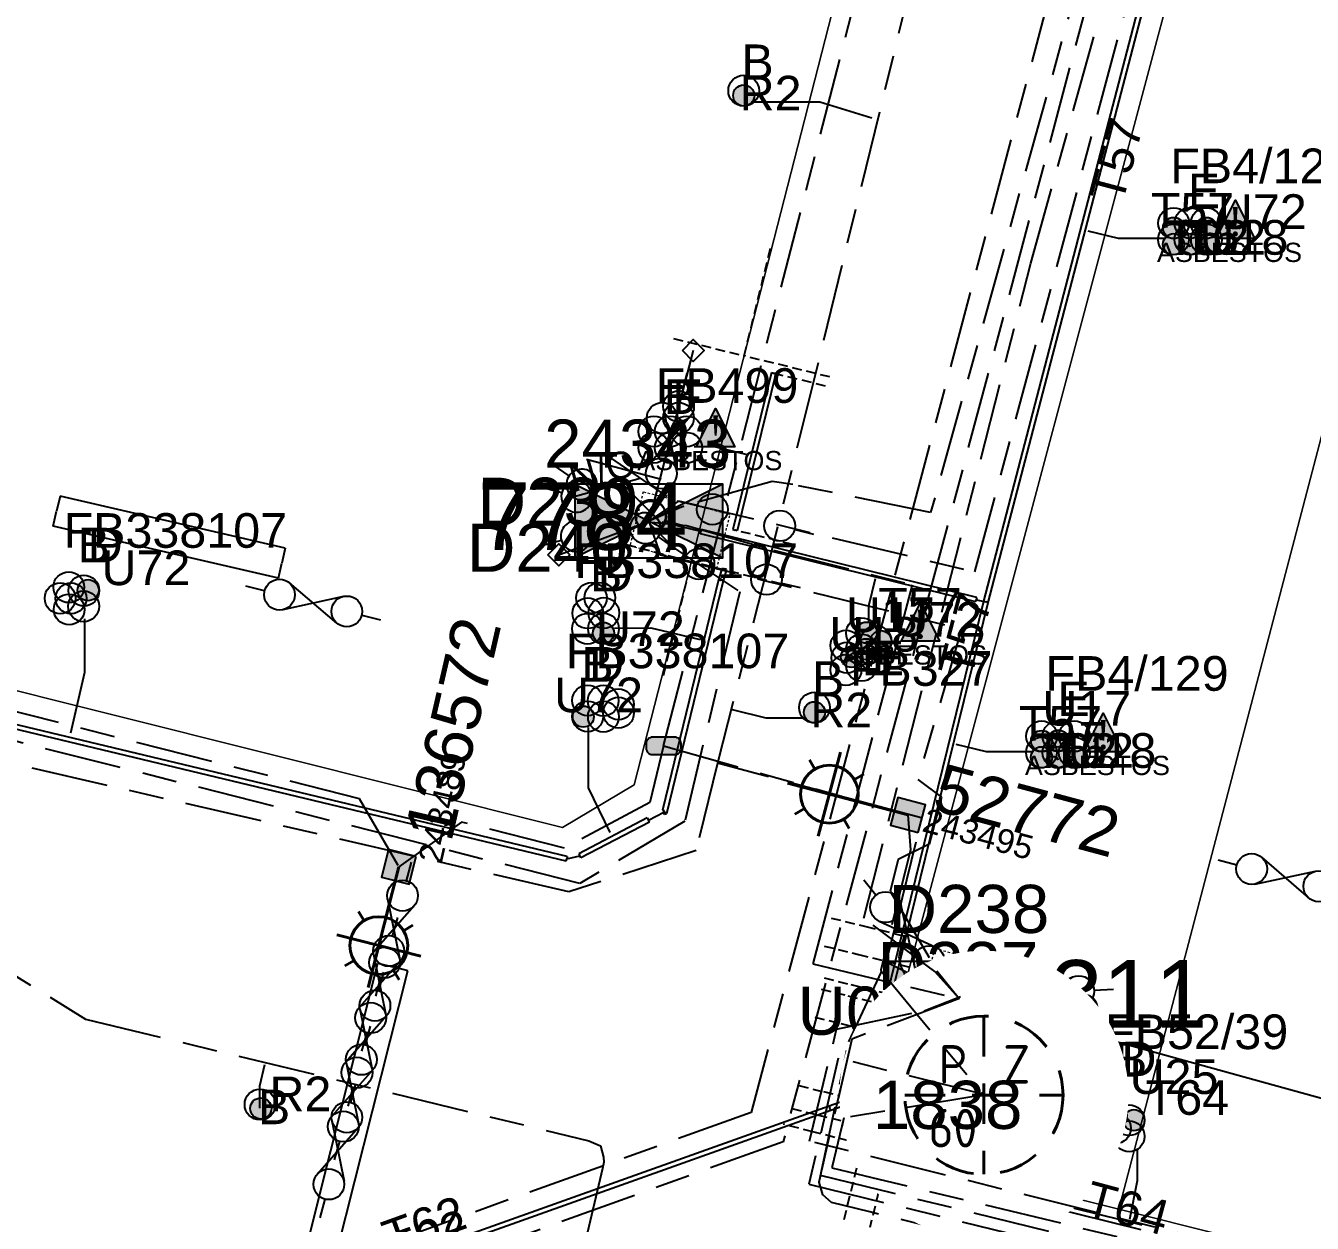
# Model space of a CAD drawing. Header units: metres. Extents: x 313711 to 315840, y 6256069 to 6257554.
# Drawn here: x 315318.9 to 315385.7, y 6256588 to 6256650.2 of the extents above; entities that cross this region are included whole.
import ezdxf
from ezdxf.enums import TextEntityAlignment as Align

# ---------------------------------------------------------------- set-up
doc = ezdxf.new("R2010")
doc.units = ezdxf.units.M
for name, pattern in [('Cable Exist UG', [8.2, 4, -1.2, 1.8, -1.2]), ('Dash', [5, 3, -2]), ('DASHED', [0.75, 0.5, -0.25]), ('HIDDEN', [0.375, 0.25, -0.125]), ('HIDDEN2', [0.1875, 0.125, -0.0625])]:
    doc.linetypes.add(name, pattern=pattern)
doc.layers.get('0').update_dxf_attribs({"color": 6})
for name, color, linetype in [('_User DUCT CONFIGS', 7, 'Continuous'), ('_User EARTHING', 7, 'Continuous'), ('Duct_SP_EXT', 7, 'Continuous'), ('Equip_HV_EXT', 7, 'Continuous'), ('Equip_LV_EXT', 7, 'Continuous'), ('Equip_SL_EXT', 7, 'Continuous'), ('Equip_SP_SL_EXT', 7, 'Continuous'), ('Mains_HV_EXT', 7, 'Continuous'), ('Mains_LV_EXT', 7, 'Continuous'), ('Mains_SL_EXT', 7, 'Continuous'), ('Services_SP_EXT', 7, 'Continuous'), ('Sub_LV_EXT', 7, 'Continuous'), ('Sub_SP_EXT', 7, 'Continuous'), ('SupportsUG_SP_LV_SL_EXT', 7, 'Continuous'), ('Trench_SP_EXT', 7, 'Continuous')]:
    doc.layers.add(name, color=color, linetype=linetype)
doc.layers.add('Cadastre Land Parcels_SP_EXT', color=9, linetype='Continuous', lineweight=5)
doc.layers.add('Cadastre Other Property_SP_EXT', color=9, linetype='HIDDEN', lineweight=5)
doc.layers.add('UNKNOWN_FEATURES', color=1, linetype='DASHED', plot=False)
doc.styles.add('COLUMN_LABEL', font='arial.ttf')
doc.styles.add('iecARIAL', font='arial.ttf', dxfattribs={"height": 2})
doc.styles.add('iecNAME', font='times.ttf')
doc.styles.add('IESYMBOL1', font='isocp.shx')
doc.styles.add('POLE_LABEL', font='arial.ttf')
doc.styles.add('SLCP_LABEL', font='arial.ttf', dxfattribs={"height": 3.5})
doc.styles.get("Standard").update_dxf_attribs({"font": 'arial.ttf'})
doc.styles.add('SWITCH_LABEL', font='arial.ttf', dxfattribs={"height": 2.5})

# ---------------------------------------------------------------- blocks, each defined once
blk = doc.blocks.new('SUB_PADMOUNT_EXT')
for points in [[(0, 0), (-3.84, 1.92), (-3.84, -1.92)], [(0, 0), (3.84, 1.92), (3.84, -1.92)]]:
    blk.add_hatch(color=256).paths.add_polyline_path(points)
for p, q in [((3.84, 1.92), (-3.84, -1.92)), ((-3.84, 1.92), (3.84, -1.92))]:
    blk.add_line(p, q)
blk.add_lwpolyline([(-3.84, -1.92), (3.84, -1.92), (3.84, 1.92), (-3.84, 1.92)], close=True)
for tag, height, flags, p in [('ASSET_NUM', 3.5, 8, (2, 2)), ('STREET_CODE', 0.2, 9, (1.5, 0)), ('OPERATING_VOLTAGE', 0.2, 9, (1.5, -0.6)), ('CONSTRUCTED_VOLTAGE', 0.2, 9, (1.5, -0.2)), ('NO_PHASES', 0.2, 9, (1.5, -0.4)), ('ORIENTATION', 0.2, 9, (1.5, -0.8)), ('OWNED_BY', 0.2, 9, (1.5, -1)), ('OPERATED_BY', 0.2, 9, (1.5, -1.2)), ('MAINTAINED_BY', 0.2, 9, (1.5, -1.4)), ('SECONDARY_VOLTAGE', 0.2, 9, (1.5, -1.6)), ('STATE', 0.2, 9, (1.5, -1.8)), ('PARENT', 0.2, 9, (1.5, -2)), ('SUBSTATION_TYPE', 0.2, 9, (1.5, -2.2)), ('USAGE', 0.2, 9, (1.5, -2.4)), ('LEGEND', 0.2, 9, (1.5, -2.6)), ('STREETNAME', 0.2, 9, (1.5, -3)), ('SUBURB', 0.2, 9, (1.5, -3.2)), ('LOCATION', 0.2, 9, (1.5, -2.8)), ('NOTES', 0.2, 9, (1.5, -3.4)), ('Z', 0.2, 1, (1.5, -3.6))]:
    blk.add_attdef(tag, text='', height=height, dxfattribs=dict(flags=flags)).set_placement(p, align=Align.MIDDLE_LEFT)
blk = doc.blocks.new('COLUMN_EXT')
blk.add_hatch(color=256).paths.add_polyline_path([(-1.49, 1.48), (-1.49, -1.49), (1.48, -1.49), (1.48, 1.48)])
blk.add_lwpolyline([(-1.49, -1.49), (1.48, -1.49), (1.48, 1.48), (-1.49, 1.48)], close=True)
for tag, height, style, flags, p in [('ASSET_NUM', 2.5, 'COLUMN_LABEL', 8, (2, 2)), ('STRUCTURE_PLANT_NUMBER', 0.2, 'POLE_LABEL', 9, (1.81, 0.03)), ('STREET_CODE', 0.2, 'COLUMN_LABEL', 9, (1.81, -0.2))]:
    blk.add_attdef(tag, text='', height=height, dxfattribs=dict(style=style, flags=flags)).set_placement(p, align=Align.MIDDLE_LEFT)
at = {"flags": 9}
for tag, p in [('COLUMN_TYPE', (1.81, -0.4)), ('OWNED_BY', (1.81, -0.6)), ('STATE', (1.81, -0.8)), ('USAGE', (1.81, -1)), ('LEGEND', (1.81, -1.2)), ('LOCATION', (1.81, -1.4)), ('STREETNAME', (1.81, -1.6)), ('SUBURB', (1.81, -1.8)), ('NOTES', (1.81, -2))]:
    blk.add_attdef(tag, text='', height=0.2, dxfattribs=at).set_placement(p, align=Align.MIDDLE_LEFT)
at = {"flags": 1}
blk.add_attdef('Z', (1.81, -2.35), '', height=0.2, dxfattribs=at)
blk = doc.blocks.new('DUCT_EXT')
blk.add_circle((0, 0.8), 0.8)
at = {"flags": 1}
blk.add_attdef('Z', (0, 0), '', height=0.2, dxfattribs=at)
at = {"flags": 9}
for tag, p in [('DUCT_CODE', (0, 0)), ('XSECT_TYPE', (0, -0.2)), ('STATE', (0, -0.6)), ('FB_REFERENCE', (0, -0.4)), ('NOTES', (0, -0.8))]:
    blk.add_attdef(tag, text='', height=0.2, dxfattribs=at).set_placement(p, align=Align.MIDDLE_LEFT)
blk = doc.blocks.new('SL_LANTERN_EXT')
at = {"lineweight": 40}
for p, q in [((0, 1.968), (0, 6.468)), ((-1.459, 5.676), (-1.061, 5.278)), ((1.458, 5.676), (1.06, 5.278)), ((-2.25, 4.218), (2.25, 4.218)), ((-1.459, 2.759), (-1.061, 3.157)), ((0, 0), (0, 2.721)), ((1.458, 2.759), (1.06, 3.157))]:
    blk.add_line(p, q, dxfattribs=at)
blk.add_circle((0, 4.218), 1.5, dxfattribs=at)
at = {"style": 'iecARIAL', "flags": 8}
blk.add_attdef('ASSET_NUM', (1.5, 1.5), '', height=2.5, dxfattribs=at)
for tag, p, height, flags in [('CONSTRUCTED_VOLTAGE', (0.981, -0.653), 0.2, 9), ('CONTROL_TYPE', (0.981, -0.853), 0.2, 9), ('LANTERN_PURPOSE', (0.981, -1.053), 0.2, 9), ('LANTERN_TYPE', (0.981, -1.253), 0.2, 9), ('NO_PHASES', (0.981, -1.453), 0.2, 9), ('LNUMBER', (2.181, -3.253), 2.5, 8), ('OPERATING_VOLTAGE', (0.981, -1.653), 0.2, 9), ('ORIENTATION', (0.981, -1.853), 0.2, 9), ('OWNED_BY', (0.981, -2.053), 0.2, 9), ('STATE', (0.981, -2.253), 0.2, 9), ('CEXIST', (0.981, -2.653), 0.2, 9), ('CNEW', (0.981, -2.853), 0.2, 9), ('USAGE', (0.981, -2.453), 0.2, 9), ('CNUMBER', (0.981, -3.053), 0.2, 9), ('CREMOVE', (0.981, -3.253), 0.2, 9), ('CREPLACE', (0.981, -3.453), 0.2, 9), ('LKINGHEIGHT', (0.981, -3.653), 0.2, 9), ('LBRACKET', (0.981, -3.853), 0.2, 9), ('LBRACKETVOCAB', (0.981, -4.053), 0.2, 9), ('LCATEGORY', (0.981, -4.253), 0.2, 9), ('LCHARGE1', (0.981, -4.453), 0.2, 9), ('LCHARGE1PERCENT', (0.981, -4.653), 0.2, 9), ('LCHARGE2', (0.981, -4.853), 0.2, 9), ('LCHARGE2PERCENT', (0.981, -5.053), 0.2, 9), ('LCHARGE3', (0.981, -5.253), 0.2, 9), ('LCHARGE3PERCENT', (0.981, -5.453), 0.2, 9), ('LEXIST', (0.981, -5.653), 0.2, 9), ('LLAMP', (0.981, -5.853), 0.2, 9), ('LLAMPVOCAB', (0.981, -6.053), 0.2, 9), ('LMAST', (0.981, -6.253), 0.2, 9), ('LMASTVOCAB', (0.981, -6.453), 0.2, 9), ('LNEW', (0.981, -6.653), 0.2, 9), ('LANTNUMBER', (0.981, -6.853), 0.2, 9), ('LOUTREACH', (0.981, -7.253), 0.2, 9), ('LOUTREACHVOCAB', (0.981, -7.453), 0.2, 9), ('LRATECODE', (0.981, -7.653), 0.2, 9), ('LREMOVE', (0.981, -7.853), 0.2, 9), ('LREPLACE', (0.981, -8.053), 0.2, 9), ('LTYPE', (0.981, -8.253), 0.2, 9), ('LTYPEVOCAB', (0.981, -8.453), 0.2, 9), ('LEGEND', (0.981, -8.653), 0.2, 9), ('LOCATION', (0.981, -8.853), 0.2, 9), ('STREETNAME', (0.981, -9.253), 0.2, 9), ('SUBURB', (0.981, -9.453), 0.2, 1), ('NOTES', (0.981, -9.053), 0.2, 9)]:
    blk.add_attdef(tag, p, '', height=height, dxfattribs=dict(flags=flags))
blk = doc.blocks.new('CCP_EXT')
at = {"flags": 9}
for tag, p in [('USAGE', (0, -1.2)), ('LEGEND', (0, -1.4)), ('STATE', (0, -1.8)), ('LIFE_SUPPORT', (0, -1.6)), ('NOTES', (0, -2))]:
    blk.add_attdef(tag, text='', height=0.2, dxfattribs=at).set_placement(p, align=Align.MIDDLE_LEFT)
blk.add_wipeout([(0, 0.566), (0.566, 0), (0, -0.566), (-0.566, 0)])
blk.add_lwpolyline([(-0.566, 0), (0, 0.566), (0.566, 0), (0, -0.566), (-0.566, 0)])
at = {"flags": 1}
blk.add_attdef('Z', (0, 0), '', height=0.2, dxfattribs=at)
at = {"flags": 9}
for tag, p in [('CCP_TYPE', (0, 0)), ('OPERATING_VOLTAGE', (0, -0.6)), ('CONSTRUCTED_VOLTAGE', (0, -0.2)), ('NO_PHASES', (0, -0.4)), ('ORIENTATION', (0, -0.8)), ('OWNED_BY', (0, -1))]:
    blk.add_attdef(tag, text='', height=0.2, dxfattribs=at).set_placement(p, align=Align.MIDDLE_LEFT)
blk = doc.blocks.new('SL_STJ_EXT')
h = blk.add_hatch(color=256)
edge = h.paths.add_edge_path()
edge.add_ellipse((-0.586, 0.131), major_axis=(0.226, 0.226), ratio=1, start_angle=44.99996, end_angle=135)
edge.add_line((-0.906, 0.131), (-0.906, -0.131))
edge.add_ellipse((-0.586, -0.131), major_axis=(0.226, 0.226), ratio=1, start_angle=134.99996, end_angle=225)
edge.add_line((-0.586, -0.451), (0.586, -0.451))
edge.add_ellipse((0.586, -0.131), major_axis=(-0.226, 0.226), ratio=1, start_angle=134.99996, end_angle=225)
edge.add_line((0.906, -0.131), (0.906, 0.131))
edge.add_ellipse((0.586, 0.131), major_axis=(-0.226, 0.226), ratio=1, start_angle=224.99996, end_angle=315)
edge.add_line((0.586, 0.451), (-0.586, 0.451))
blk.add_lwpolyline([(-0.906, 0.131), (-0.906, -0.131, 0.414214), (-0.586, -0.451), (0.586, -0.451, 0.414214), (0.906, -0.131), (0.906, 0.131, 0.414214), (0.586, 0.451), (-0.586, 0.451, 0.414214)], format="xyb", close=True)
at = {"flags": 1}
blk.add_attdef('Z', (0, 0), '', height=0.2, dxfattribs=at)
at = {"flags": 9}
for tag, p in [('ORIENTATION', (0, 0)), ('USAGE', (0, -0.2)), ('LEGEND', (0, -0.4)), ('NOTES', (0, -0.6))]:
    blk.add_attdef(tag, text='', height=0.2, dxfattribs=at).set_placement(p, align=Align.MIDDLE_LEFT)
blk = doc.blocks.new('WARNING_FEATURE_EXT')
h = blk.add_hatch(color=2)
h.dxf.hatch_style = 1
h.paths.add_polyline_path([(0.001, 1.995), (-0.994, -0.001), (0.997, -0.001)])
at = {"color": 18, "true_color": 0x000000}
blk.add_lwpolyline([(-0.994, -0.001), (0.001, 1.995), (0.997, -0.001)], close=True, dxfattribs=at)
at = {"color": 18, "true_color": 0x000000, "insert": (0.001, 0.872), "char_height": 1.5, "attachment_point": 5, "line_spacing_factor": 1.5, "style": 'iecNAME'}
blk.add_mtext_dynamic_manual_height_columns('!', width=1.5, gutter_width=4, heights=[0], dxfattribs=at)
at = {"color": 2, "flags": 1}
for tag, p in [('STATE', (1.191, 2.008)), ('HAZMAT_ID', (1.191, 0.723))]:
    blk.add_attdef(tag, p, '', height=0.8, dxfattribs=at)
at = {"color": 2}
blk.add_attdef('WARNING_TYPE', text='', height=1, dxfattribs=at).set_placement((-4.067, -1.217), (4.875, -1.217), align=Align.ALIGNED)
at = {"color": 2, "flags": 1}
blk.add_attdef('WARNING_DESC', text='', height=0.8, dxfattribs=at).set_placement((1.191, -0.562), align=Align.MIDDLE_CENTER)
blk = doc.blocks.new('LV_UG_DFUSE_OPEN_EXT')
for points in [[(1, 0), (0, 0)], [(6.2, 0.013), (7.2, 0.013)]]:
    blk.add_lwpolyline(points)
for centre in [(1.8, 0), (5.4, 0.011)]:
    blk.add_circle(centre, 0.8)
at = {"flags": 9}
for tag, p in [('ACTUAL_STATUS', (0, 0)), ('OPERATING_VOLTAGE', (0, -0.6)), ('CONSTRUCTED_VOLTAGE', (0, -0.2)), ('NO_PHASES', (0, -0.4)), ('ORIENTATION', (0, -0.8)), ('STATE', (0, -1)), ('SWITCH_TYPE', (0, -1.2)), ('USAGE', (0, -1.4)), ('NOTES', (0, -1.6))]:
    blk.add_attdef(tag, text='', height=0.2, dxfattribs=at).set_placement(p, align=Align.MIDDLE_LEFT)
at = {"flags": 1}
blk.add_attdef('Z', (0, 0), '', height=0.2, dxfattribs=at)
blk = doc.blocks.new('LV_UG_DFUSE_CLOSED_EXT')
for points in [[(5.04, 0.726), (2.156, -0.717)], [(5.049, -0.707), (2.156, 0.717)], [(1, 0), (0, 0)], [(6.2, 0.013), (7.2, 0.013)]]:
    blk.add_lwpolyline(points)
for centre in [(1.8, 0), (5.4, 0.011)]:
    blk.add_circle(centre, 0.8)
at = {"flags": 9}
for tag, p in [('ACTUAL_STATUS', (0, 0)), ('OPERATING_VOLTAGE', (0, -0.6)), ('CONSTRUCTED_VOLTAGE', (0, -0.2)), ('NO_PHASES', (0, -0.4)), ('ORIENTATION', (0, -0.8)), ('STATE', (0, -1)), ('SWITCH_TYPE', (0, -1.2)), ('USAGE', (0, -1.4)), ('NOTES', (0, -1.6))]:
    blk.add_attdef(tag, text='', height=0.2, dxfattribs=at).set_placement(p, align=Align.MIDDLE_LEFT)
at = {"flags": 1}
blk.add_attdef('Z', (0, 0), '', height=0.2, dxfattribs=at)
blk = doc.blocks.new('SWG_HOLEC_SU_EXT')
blk.add_line((1.8, -2), (5.8, -2))
for points in [[(1.8, -0.8, 1), (1.8, 0.8, 1)], [(5.8, -0.8, 1), (5.8, 0.8, 1)]]:
    blk.add_lwpolyline(points, format="xyb", close=True)
for points in [[(1, 0), (0, 0)], [(6.6, 0), (7.6, 0)]]:
    blk.add_lwpolyline(points)
at = {"style": 'SWITCH_LABEL', "flags": 8}
blk.add_attdef('ASSET_NUM', text='', height=2.5, rotation=179.95437, dxfattribs=at).set_placement((-2.4, 0), align=Align.MIDDLE_LEFT)
at = {"flags": 1}
blk.add_attdef('Z', (0, 0), '', height=0.2, dxfattribs=at)
at = {"flags": 9}
for tag, p in [('ACTUAL_STATUS', (0, -0.4)), ('CONSTRUCTED_VOLTAGE', (0, -0.6)), ('OPERATING_VOLTAGE', (0, -1)), ('ORIENTATION', (0, -1.2)), ('OWNED_BY', (0, -1.4)), ('NO_PHASES', (0, -0.8)), ('STATE', (0, -1.8)), ('SWITCH_TYPE', (0, -2)), ('PARENT', (0, -1.6)), ('STREETNAME', (0, -2.6)), ('USAGE', (0, -2.2)), ('LOCATION', (0, -2.4)), ('SUBURB', (0, -2.8)), ('NOTES', (0, -3))]:
    blk.add_attdef(tag, text='', height=0.2, dxfattribs=at).set_placement(p, align=Align.MIDDLE_LEFT)
at = {"style": 'SWITCH_LABEL', "flags": 9}
blk.add_attdef('STREET_CODE', text='', height=0.2, dxfattribs=at).set_placement((0, -0.2), align=Align.MIDDLE_LEFT)
blk = doc.blocks.new('SWG_HOLEC_SU_NO_EXT')
blk.add_line((1.8, -2), (5.8, -2))
for points in [[(1.8, -0.8, 1), (1.8, 0.8, 1)], [(5.8, -0.8, 1), (5.8, 0.8, 1)]]:
    blk.add_lwpolyline(points, format="xyb", close=True)
for points in [[(1, 0), (0, 0)], [(6.6, 0), (7.6, 0)]]:
    blk.add_lwpolyline(points)
at = {"insert": (5.311, -3.639), "char_height": 1.4, "width": 3.88632, "attachment_point": 1, "rotation": 180}
blk.add_mtext('{\\fArial|b0|i0|c0|p34;N/O}', dxfattribs=at)
at = {"style": 'SWITCH_LABEL', "flags": 8}
blk.add_attdef('ASSET_NUM', text='', height=2.5, rotation=179.95437, dxfattribs=at).set_placement((-2.4, 0), align=Align.MIDDLE_LEFT)
at = {"flags": 1}
blk.add_attdef('Z', (0, 0), '', height=0.2, dxfattribs=at)
at = {"flags": 9}
for tag, p in [('ACTUAL_STATUS', (0, -0.4)), ('CONSTRUCTED_VOLTAGE', (0, -0.6)), ('OPERATING_VOLTAGE', (0, -1)), ('ORIENTATION', (0, -1.2)), ('OWNED_BY', (0, -1.4)), ('NO_PHASES', (0, -0.8)), ('STATE', (0, -1.8)), ('SWITCH_TYPE', (0, -2)), ('PARENT', (0, -1.6)), ('STREETNAME', (0, -2.6)), ('USAGE', (0, -2.2)), ('LOCATION', (0, -2.4)), ('SUBURB', (0, -2.8)), ('NOTES', (0, -3))]:
    blk.add_attdef(tag, text='', height=0.2, dxfattribs=at).set_placement(p, align=Align.MIDDLE_LEFT)
at = {"style": 'SWITCH_LABEL', "flags": 9}
blk.add_attdef('STREET_CODE', text='', height=0.2, dxfattribs=at).set_placement((0, -0.2), align=Align.MIDDLE_LEFT)
blk = doc.blocks.new('CABLE_LARGE_EXT')
h = blk.add_hatch(color=256)
edge = h.paths.add_edge_path()
edge.add_arc((0, 0.55), 0.55, 0, 360)
blk.add_circle((0, 0.55), 0.55)
at = {"flags": 1}
blk.add_attdef('Z', (0, 0), '', height=0.2, dxfattribs=at)
at = {"flags": 9}
for tag, p in [('COND_CODE', (0, 0)), ('XSECT_SIZE', (0, -0.6)), ('STATE', (0, -0.4)), ('FB_REFERENCE', (0, -0.2)), ('NOTES', (0, -0.8))]:
    blk.add_attdef(tag, text='', height=0.2, dxfattribs=at).set_placement(p, align=Align.MIDDLE_LEFT)
blk = doc.blocks.new('SLCP_ZELL_EXT')
blk.add_wipeout([(-0.236, 7.5), (-0.706, 7.47), (-1.174, 7.411), (-1.637, 7.323), (-2.093, 7.206), (-2.542, 7.06), (-2.98, 6.887), (-3.407, 6.686), (-3.82, 6.459), (-4.218, 6.206), (-4.599, 5.929), (-4.962, 5.629), (-5.306, 5.306), (-5.629, 4.962), (-5.929, 4.599), (-6.206, 4.218), (-6.459, 3.82), (-6.686, 3.407), (-6.887, 2.98), (-7.06, 2.542), (-7.206, 2.093), (-7.323, 1.637), (-7.411, 1.174), (-7.47, 0.706), (-7.5, 0.236), (-7.5, -0.236), (-7.47, -0.706), (-7.411, -1.174), (-7.323, -1.637), (-7.206, -2.093), (-7.06, -2.542), (-6.887, -2.98), (-6.686, -3.407), (-6.459, -3.82), (-6.206, -4.218), (-5.929, -4.599), (-5.629, -4.962), (-5.306, -5.306), (-4.962, -5.629), (-4.599, -5.929), (-4.218, -6.206), (-3.82, -6.459), (-3.407, -6.686), (-2.98, -6.887), (-2.542, -7.06), (-2.093, -7.206), (-1.637, -7.323), (-1.174, -7.411), (-0.706, -7.47), (-0.236, -7.5), (0.236, -7.5), (0.706, -7.47), (1.174, -7.411), (1.637, -7.323), (2.093, -7.206), (2.542, -7.06), (2.98, -6.887), (3.407, -6.686), (3.82, -6.459), (4.218, -6.206), (4.599, -5.929), (4.962, -5.629), (5.306, -5.306), (5.629, -4.962), (5.929, -4.599), (6.206, -4.218), (6.459, -3.82), (6.686, -3.407), (6.887, -2.98), (7.06, -2.542), (7.206, -2.093), (7.323, -1.637), (7.411, -1.174), (7.47, -0.706), (7.5, -0.236), (7.5, 0.236), (7.47, 0.706), (7.411, 1.174), (7.323, 1.637), (7.206, 2.093), (7.06, 2.542), (6.887, 2.98), (6.686, 3.407), (6.459, 3.82), (6.206, 4.218), (5.929, 4.599), (5.629, 4.962), (5.306, 5.306), (4.962, 5.629), (4.599, 5.929), (4.218, 6.206), (3.82, 6.459), (3.407, 6.686), (2.98, 6.887), (2.542, 7.06), (2.093, 7.206), (1.637, 7.323), (1.174, 7.411), (0.706, 7.47), (0.236, 7.5)])
at = {"linetype": 'Dash', "lineweight": 40, "ltscale": 0.7}
for p, q in [((0, 4.109), (0, -4.109)), ((-4.109, 0), (4.109, 0))]:
    blk.add_line(p, q, dxfattribs=at)
blk.add_circle((0, 0), 4.109, dxfattribs=at)
at = {"lineweight": 40, "style": 'IESYMBOL1'}
for s, p in [('P', (-1.604, 0)), ('Z', (1.702, 0)), ('60', (-1.612, -3.312))]:
    blk.add_text(s, height=2, dxfattribs=at).set_placement(p, align=Align.BOTTOM_CENTER)
at = {"style": 'SLCP_LABEL'}
for tag, height, flags, p in [('ASSET_NUM', 2.5, 8, (2, 2)), ('STREET_CODE', 0.2, 9, (0, -0.2))]:
    blk.add_attdef(tag, text='', height=height, dxfattribs=dict(at, flags=flags)).set_placement(p, align=Align.MIDDLE_LEFT)
at = {"flags": 1}
blk.add_attdef('Z', (0, 0), '', height=0.2, dxfattribs=at)
at = {"flags": 9}
for tag, p in [('CONSTRUCTED_VOLTAGE', (0, -0.4)), ('CONTROL_TYPE', (0, -0.6)), ('OPERATING_VOLTAGE', (0, -1)), ('ORIENTATION', (0, -1.2)), ('OWNED_BY', (0, -1.4)), ('NO_PHASES', (0, -0.8)), ('STATE', (0, -2)), ('USAGE', (0, -1.6)), ('LOCATION', (0, -1.8)), ('NOTES', (0, -2.2))]:
    blk.add_attdef(tag, text='', height=0.2, dxfattribs=at).set_placement(p, align=Align.MIDDLE_LEFT)

msp = doc.modelspace()

# ---------------------------------------------------------------- linework, layer by layer
at = {"layer": '_User DUCT CONFIGS'}
for points in [[(315356.673, 6256646.269), (315360.166, 6256646.269), (315362.869, 6256645.436)], [(315378.074, 6256639.16), (315375.668, 6256639.16), (315374.093, 6256639.542)], [(315353.646, 6256628.361), (315354.685, 6256628.361), (315356.467, 6256627.924)], [(315362.702, 6256619.252), (315362.702, 6256620.088), (315363.054, 6256621.513)], [(315321.994, 6256619.413), (315321.994, 6256616.631), (315321.262, 6256613.481)], [(315349.501, 6256618.935), (315351.393, 6256618.943), (315353.944, 6256618.335)], [(315359.444, 6256614.251), (315357.368, 6256614.251), (315355.62, 6256614.68)], [(315348.13, 6256613.772), (315348.13, 6256610.64), (315349.266, 6256608.315)], [(315371.22, 6256612.511), (315368.813, 6256612.511), (315367.239, 6256612.894)], [(315331.094, 6256594), (315331.094, 6256595.159), (315331.355, 6256596.264)], [(315366.234, 6256594.682), (315363.981, 6256594.682), (315362.759, 6256594.962)], [(315376.633, 6256591.847), (315376.633, 6256590.221), (315376.241, 6256588.214)]]:
    msp.add_lwpolyline(points, dxfattribs=at)
at = {"layer": 'Cadastre Land Parcels_SP_EXT', "linetype": 'Continuous'}
for points in [[(315358.553, 6256672.86), (315316.225, 6256683.963), (315312.606, 6256681.764), (315304.286, 6256644.897), (315297.785, 6256646.601), (315292.365, 6256622.212), (315346.809, 6256608.578), (315350.52, 6256610.79), (315365.915, 6256670.928), (315358.553, 6256672.86)], [(315395.206, 6256663.24), (315392.08, 6256664.061), (315382.232, 6256666.648), (315362.355, 6256592.101), (315375.68, 6256588.754), (315395.206, 6256663.24)], [(315401.137, 6256618.493), (315412.158, 6256658.794), (315395.206, 6256663.24), (315375.68, 6256588.754), (315391.89, 6256584.684), (315401.137, 6256618.493)]]:
    msp.add_lwpolyline(points, close=True, dxfattribs=at)
msp.add_lwpolyline([(315408.258, 6256580.572), (315417.526, 6256614.376), (315401.137, 6256618.493), (315391.89, 6256584.684), (315375.68, 6256588.754), (315362.355, 6256592.101), (315382.232, 6256666.648), (315382.232, 6256666.648), (315365.915, 6256670.928), (315350.52, 6256610.79), (315346.809, 6256608.578), (315292.365, 6256622.212), (315291.61, 6256618.815), (315289.499, 6256609.304), (315280.001, 6256611.644), (315269.351, 6256614.301), (315253.819, 6256618.248), (315252.535, 6256613.358), (315275.822, 6256607.505), (315278.022, 6256603.809), (315277.568, 6256602.036), (315262.882, 6256544.759)], dxfattribs=at)
at = {"layer": 'Cadastre Other Property_SP_EXT', "linetype": 'HIDDEN2'}
for points in [[(315350.993, 6256626.002), (315350.307, 6256623.206), (315354.812, 6256622.028), (315355.498, 6256624.824), (315350.993, 6256626.002)], [(315366.114, 6256602.281), (315365.054, 6256597.966), (315367.828, 6256597.247), (315368.888, 6256601.563), (315366.114, 6256602.281)]]:
    msp.add_lwpolyline(points, close=True, dxfattribs=at)
at = {"layer": 'Duct_SP_EXT'}
for p, q in [((315368.676, 6256620.323), (315379.796, 6256663.024)), ((315368.908, 6256620.263), (315380.029, 6256662.964)), ((315357.647, 6256632.205), (315355.646, 6256624.047)), ((315357.88, 6256632.148), (315355.879, 6256623.99)), ((315357.647, 6256632.205), (315357.763, 6256632.177)), ((315357.88, 6256632.148), (315357.763, 6256632.177)), ((315353.964, 6256623.824), (315353.993, 6256623.94)), ((315368.254, 6256620.29), (315353.964, 6256623.824)), ((315354.022, 6256624.057), (315353.993, 6256623.94)), ((315368.312, 6256620.523), (315354.022, 6256624.057)), ((315355.646, 6256624.047), (315355.762, 6256624.018)), ((315355.879, 6256623.99), (315355.762, 6256624.018)), ((315355.093, 6256622.041), (315354.909, 6256621.449)), ((315355.093, 6256622.041), (315355.207, 6256622.006)), ((315355.322, 6256621.97), (315355.138, 6256621.378)), ((315355.322, 6256621.97), (315355.207, 6256622.006)), ((315354.908, 6256621.445), (315352, 6256609.481)), ((315355.139, 6256621.381), (315352.198, 6256609.28)), ((315354.909, 6256621.449), (315354.908, 6256621.445)), ((315354.908, 6256621.445), (315355.023, 6256621.413)), ((315354.909, 6256621.449), (315355.023, 6256621.413)), ((315355.138, 6256621.378), (315355.023, 6256621.413)), ((315355.139, 6256621.381), (315355.023, 6256621.413)), ((315355.138, 6256621.378), (315355.139, 6256621.381)), ((315364.415, 6256602.984), (315368.675, 6256620.322)), ((315368.254, 6256620.29), (315368.283, 6256620.407)), ((315368.312, 6256620.523), (315368.283, 6256620.407)), ((315368.675, 6256620.322), (315368.792, 6256620.293)), ((315368.676, 6256620.323), (315368.792, 6256620.293)), ((315346.994, 6256606.827), (315291.816, 6256620.054)), ((315347.049, 6256607.06), (315291.872, 6256620.288)), ((315364.648, 6256602.926), (315368.908, 6256620.264)), ((315368.908, 6256620.264), (315368.792, 6256620.293)), ((315368.908, 6256620.263), (315368.792, 6256620.293)), ((315351.207, 6256609.07), (315347.65, 6256607.206)), ((315351.207, 6256609.07), (315351.263, 6256608.964)), ((315351.318, 6256608.858), (315351.263, 6256608.964)), ((315352, 6256609.481), (315352.044, 6256609.49)), ((315352, 6256609.481), (315352.099, 6256609.38)), ((315352.044, 6256609.49), (315352.07, 6256609.374)), ((315352.097, 6256609.257), (315352.07, 6256609.374)), ((315352.198, 6256609.28), (315352.097, 6256609.257)), ((315352.198, 6256609.28), (315352.099, 6256609.38)), ((315351.318, 6256608.858), (315347.761, 6256606.993)), ((315346.994, 6256606.827), (315347.022, 6256606.943)), ((315347.049, 6256607.06), (315347.022, 6256606.943)), ((315347.65, 6256607.206), (315347.705, 6256607.1)), ((315347.761, 6256606.993), (315347.705, 6256607.1)), ((315363.667, 6256599.938), (315364.415, 6256602.984)), ((315364.415, 6256602.984), (315364.532, 6256602.955)), ((315364.415, 6256602.984), (315364.532, 6256602.955)), ((315364.648, 6256602.926), (315364.532, 6256602.955)), ((315364.648, 6256602.926), (315364.532, 6256602.955)), ((315363.9, 6256599.881), (315364.648, 6256602.926)), ((315363.667, 6256599.938), (315363.783, 6256599.909)), ((315363.9, 6256599.881), (315363.783, 6256599.909)), ((315362, 6256593.151), (315363.172, 6256597.923)), ((315362.233, 6256593.094), (315363.405, 6256597.866)), ((315363.172, 6256597.923), (315363.288, 6256597.894)), ((315363.405, 6256597.866), (315363.288, 6256597.894)), ((315361.96, 6256594.575), (315360.646, 6256594.102)), ((315362.042, 6256594.35), (315360.727, 6256593.876)), ((315361.96, 6256594.575), (315362.001, 6256594.463)), ((315362.042, 6256594.35), (315362.001, 6256594.463)), ((315360.646, 6256594.102), (315310.707, 6256576.294)), ((315360.727, 6256593.876), (315310.788, 6256576.068)), ((315360.646, 6256594.102), (315360.687, 6256593.989)), ((315360.727, 6256593.876), (315360.687, 6256593.989)), ((315362, 6256593.151), (315362.116, 6256593.123)), ((315362.233, 6256593.094), (315362.116, 6256593.123)), ((315363.538, 6256590.982), (315363.567, 6256591.098)), ((315363.538, 6256590.982), (315376.817, 6256587.698)), ((315363.596, 6256591.215), (315363.567, 6256591.098)), ((315363.596, 6256591.215), (315376.875, 6256587.931))]:
    msp.add_line(p, q, dxfattribs=at)
at = {"layer": 'Mains_SL_EXT', "linetype": 'Cable Exist UG'}
for points in [[(315290.44, 6256618.612), (315292.904, 6256621.069), (315336.254, 6256610.082), (315338.304, 6256606.53)], [(315352.055, 6256612.813), (315351.335, 6256609.877), (315346.905, 6256607.498), (315341.567, 6256608.855), (315338.304, 6256606.53)], [(315352.055, 6256612.813), (315364.733, 6256609.224)]]:
    msp.add_lwpolyline(points, dxfattribs=at)
at = {"layer": 'Sub_LV_EXT'}
for p, q in [((315320.723, 6256625.78), (315320.543, 6256625)), ((315332.417, 6256623.08), (315320.723, 6256625.78)), ((315320.363, 6256624.221), (315320.543, 6256625)), ((315332.057, 6256621.521), (315320.363, 6256624.221)), ((315332.417, 6256623.08), (315332.237, 6256622.3)), ((315332.057, 6256621.521), (315332.237, 6256622.3)), ((315333.562, 6256586.975), (315337.216, 6256601.525)), ((315335.114, 6256586.585), (315338.768, 6256601.135)), ((315337.216, 6256601.525), (315337.992, 6256601.33)), ((315338.768, 6256601.135), (315337.992, 6256601.33))]:
    msp.add_line(p, q, dxfattribs=at)
at = {"layer": 'Trench_SP_EXT', "linetype": 'Cable Exist UG'}
for points in [[(315365.201, 6256653.691), (315359.933, 6256632.156), (315357.688, 6256623.061), (315354.856, 6256611.92)], [(315351.902, 6256624.404), (315349.802, 6256626.542)], [(315353.993, 6256623.94), (315351.975, 6256624.424)], [(315368.283, 6256620.407), (315368.792, 6256620.293)], [(315354.856, 6256611.92), (315353.742, 6256607.378), (315347.134, 6256605.226), (315291.631, 6256618.045), (315290.598, 6256618.283)], [(315365.415, 6256609.07), (315354.856, 6256611.92)], [(315351.263, 6256608.964), (315352.07, 6256609.373)], [(315347.021, 6256606.943), (315347.705, 6256607.1)], [(315313.222, 6256604.059), (315322.04, 6256598.625), (315348.174, 6256592.309), (315348.777, 6256592.043), (315348.935, 6256591.449), (315348.951, 6256591.197), (315348.875, 6256590.867), (315346.092, 6256579.001), (315344.885, 6256576.772)]]:
    msp.add_lwpolyline(points, dxfattribs=at)
for points in [[(315364.532, 6256602.955), (315364.371, 6256602.303), (315364.262, 6256601.858), (315364.262, 6256601.858, 0.316002), (315366.048, 6256599.833), (315366.048, 6256599.833), (315366.735, 6256599.678)], [(315361.949, 6256594.444), (315362.079, 6256594.499), (315362.954, 6256598.153), (315362.954, 6256598.153, -0.054594), (315363.284, 6256598.714), (315363.284, 6256598.714, 0.096698), (315363.535, 6256599.115), (315363.535, 6256599.115), (315363.783, 6256599.909)], [(315366.368, 6256598.664), (315364.471, 6256599.121), (315364.471, 6256599.121, -0.432627), (315363.783, 6256599.909)], [(315363.29, 6256597.895), (315363.509, 6256598.597), (315363.509, 6256598.597, -0.341351), (315364.442, 6256599.142), (315364.442, 6256599.142), (315366.339, 6256598.676)], [(315363.567, 6256591.098, -0.373201), (315362.12, 6256593.137)]]:
    msp.add_lwpolyline(points, format="xyb", dxfattribs=at)
at = {"layer": 'UNKNOWN_FEATURES'}
for points in [[(315360.678, 6256631.972), (315356.247, 6256633.066)], [(315357.763, 6256632.177), (315360.559, 6256631.486)], [(315358.752, 6256623.28), (315355.762, 6256624.018)], [(315352.044, 6256616.477), (315353.505, 6256622.37), (315349.852, 6256623.325)], [(315358.145, 6256621.224), (315353.505, 6256622.37)], [(315360.748, 6256603.874), (315362.543, 6256603.433), (315364.53, 6256602.945)], [(315360.382, 6256602.419), (315362.17, 6256601.98), (315365.822, 6256601.083)], [(315360.384, 6256600.76), (315361.769, 6256600.42), (315363.787, 6256599.924)], [(315360.239, 6256600.174), (315361.619, 6256599.835), (315365.294, 6256598.933), (315366.339, 6256598.676)], [(315359.9, 6256598.728), (315361.25, 6256598.396), (315363.29, 6256597.895)], [(315359.07, 6256595.168), (315360.344, 6256594.855), (315361.92, 6256594.478)], [(315358.704, 6256593.976), (315360.032, 6256593.65), (315362.12, 6256593.137)], [(315362.385, 6256592.11), (315359.806, 6256592.772), (315358.276, 6256593.165)], [(315362.428, 6256592.332), (315361.391, 6256588.136)], [(315363.567, 6256591.098), (315362.75, 6256587.8)]]:
    msp.add_lwpolyline(points, dxfattribs=at)

# ---------------------------------------------------------------- block references
at = {"layer": '_User DUCT CONFIGS'}
for name, p in [('DUCT_EXT', (315356.213, 6256646.041)), ('CABLE_LARGE_EXT', (315356.213, 6256646.041)), ('DUCT_EXT', (315378.528, 6256639.162)), ('DUCT_EXT', (315379.375, 6256639.164)), ('DUCT_EXT', (315380.229, 6256639.162)), ('DUCT_EXT', (315378.52, 6256638.316)), ('CABLE_LARGE_EXT', (315378.528, 6256639.162)), ('DUCT_EXT', (315379.376, 6256638.314)), ('DUCT_EXT', (315380.229, 6256638.313)), ('CABLE_LARGE_EXT', (315378.52, 6256638.316)), ('CABLE_LARGE_EXT', (315379.389, 6256638.323)), ('CABLE_LARGE_EXT', (315380.27, 6256638.323)), ('DUCT_EXT', (315351.978, 6256629.045)), ('DUCT_EXT', (315352.828, 6256629.045)), ('DUCT_EXT', (315351.553, 6256628.345)), ('DUCT_EXT', (315352.403, 6256628.345)), ('DUCT_EXT', (315353.253, 6256628.345)), ('DUCT_EXT', (315351.553, 6256627.495)), ('DUCT_EXT', (315352.403, 6256627.495)), ('DUCT_EXT', (315353.253, 6256627.495)), ('DUCT_EXT', (315348.307, 6256619.694)), ('DUCT_EXT', (315348.74, 6256619.702)), ('DUCT_EXT', (315348.117, 6256618.903)), ('DUCT_EXT', (315348.948, 6256618.916)), ('DUCT_EXT', (315348.101, 6256618.096)), ('DUCT_EXT', (315348.932, 6256618.098)), ('CABLE_LARGE_EXT', (315348.932, 6256618.126)), ('DUCT_EXT', (315359.882, 6256614.005)), ('CABLE_LARGE_EXT', (315359.882, 6256614.005)), ('DUCT_EXT', (315371.674, 6256612.514)), ('DUCT_EXT', (315372.521, 6256612.515)), ('CABLE_LARGE_EXT', (315372.534, 6256612.534)), ('DUCT_EXT', (315373.375, 6256612.514)), ('DUCT_EXT', (315371.666, 6256611.667)), ('CABLE_LARGE_EXT', (315371.674, 6256612.514)), ('DUCT_EXT', (315372.522, 6256611.665)), ('DUCT_EXT', (315373.375, 6256611.664)), ('CABLE_LARGE_EXT', (315371.666, 6256611.667)), ('CABLE_LARGE_EXT', (315372.534, 6256611.674)), ('CABLE_LARGE_EXT', (315373.415, 6256611.674)), ('DUCT_EXT', (315366.892, 6256594.446)), ('DUCT_EXT', (315367.742, 6256594.446)), ('DUCT_EXT', (315331.107, 6256593.389)), ('CABLE_LARGE_EXT', (315367.742, 6256594.446)), ('CABLE_LARGE_EXT', (315331.144, 6256593.434))]:
    msp.add_blockref(name, p, dxfattribs=at)
for name, p, rotation in [('CABLE_LARGE_EXT', (315380.229, 6256639.162), 359.9240536102682), ('DUCT_EXT', (315321.976, 6256621.052), 90), ('DUCT_EXT', (315322.76, 6256620.879), 90), ('DUCT_EXT', (315321.526, 6256620.477), 90), ('DUCT_EXT', (315322.09, 6256620.476), 90), ('CABLE_LARGE_EXT', (315322.729, 6256620.898), 90), ('DUCT_EXT', (315321.998, 6256619.9), 90), ('DUCT_EXT', (315322.747, 6256620.062), 90), ('DUCT_EXT', (315363.126, 6256618.673), 90.12961852432284), ('CABLE_LARGE_EXT', (315363.125, 6256618.693), 90.12961852432284), ('DUCT_EXT', (315363.878, 6256618.253), 90.12961852432284), ('DUCT_EXT', (315362.313, 6256618.021), 90.12961852432284), ('DUCT_EXT', (315363.126, 6256617.82), 90.12961852432284), ('CABLE_LARGE_EXT', (315363.107, 6256617.833), 90.12961852432284), ('CABLE_LARGE_EXT', (315363.878, 6256618.253), 90.07287346871237), ('DUCT_EXT', (315362.368, 6256617.394), 90.12961852432284), ('CABLE_LARGE_EXT', (315362.358, 6256617.435), 90.12961852432284), ('DUCT_EXT', (315363.129, 6256616.973), 90.12961852432284), ('DUCT_EXT', (315363.877, 6256617.397), 90.12961852432284), ('DUCT_EXT', (315362.319, 6256616.76), 90.12961852432284), ('DUCT_EXT', (315347.309, 6256615.174), 269.9999999999998), ('DUCT_EXT', (315348.115, 6256615.159), 269.9999999999998), ('DUCT_EXT', (315348.906, 6256614.969), 269.9999999999998), ('DUCT_EXT', (315347.31, 6256614.343), 269.9999999999998), ('DUCT_EXT', (315348.128, 6256614.328), 269.9999999999998), ('DUCT_EXT', (315348.914, 6256614.535), 269.9999999999998), ('CABLE_LARGE_EXT', (315347.333, 6256614.326), 270.7486633321693), ('DUCT_EXT', (315374.426, 6256594.431), 89.95371849291912), ('DUCT_EXT', (315375.264, 6256594.462), 89.95371849291912), ('DUCT_EXT', (315376.093, 6256594.44), 89.95371849291912), ('CABLE_LARGE_EXT', (315376.09, 6256594.446), 89.95371849291912), ('DUCT_EXT', (315374.426, 6256593.975), 89.95371849291912), ('DUCT_EXT', (315374.441, 6256593.518), 89.95371849291912), ('DUCT_EXT', (315375.265, 6256593.607), 89.95371849291912), ('DUCT_EXT', (315376.096, 6256593.596), 89.95371849291912), ('DUCT_EXT', (315376.31, 6256592.959), 89.95371849291912), ('DUCT_EXT', (315377.017, 6256593.371), 90.0000000000002), ('CABLE_LARGE_EXT', (315377.017, 6256593.371), 89.95371849291912), ('DUCT_EXT', (315377.017, 6256592.532), 89.95371849291912)]:
    msp.add_blockref(name, p, dxfattribs=dict(at, rotation=rotation))
at = {"layer": '_User EARTHING'}
ref = msp.add_blockref('WARNING_FEATURE_EXT', (315381.729, 6256639.162), dxfattribs=at)
ref.add_attrib('WARNING_TYPE', 'ASBESTOS', (315377.663, 6256637.945), dxfattribs={"layer": '0', "color": 2, "height": 1})
ref = msp.add_blockref('WARNING_FEATURE_EXT', (315354.753, 6256628.345), dxfattribs=at)
ref.add_attrib('WARNING_TYPE', 'ASBESTOS', (315350.687, 6256627.129), dxfattribs={"layer": '0', "color": 2, "height": 1})
ref = msp.add_blockref('WARNING_FEATURE_EXT', (315365.378, 6256618.253), dxfattribs=at)
ref.add_attrib('WARNING_TYPE', 'ASBESTOS', (315361.311, 6256617.036), dxfattribs={"layer": '0', "color": 2, "height": 1})
ref = msp.add_blockref('WARNING_FEATURE_EXT', (315374.875, 6256612.514), dxfattribs=at)
ref.add_attrib('WARNING_TYPE', 'ASBESTOS', (315370.808, 6256611.297), dxfattribs={"layer": '0', "color": 2, "height": 1})
at = {"layer": 'Equip_LV_EXT'}
for name, p, rotation in [('LV_UG_DFUSE_CLOSED_EXT', (315351.481, 6256625.22), 75.41888620365577), ('LV_UG_DFUSE_OPEN_EXT', (315352.835, 6256625.531), 346.0848186331328), ('LV_UG_DFUSE_OPEN_EXT', (315352.133, 6256622.674), 346.8018793775794), ('LV_UG_DFUSE_CLOSED_EXT', (315330.368, 6256621.104), 345.875116941444), ('LV_UG_DFUSE_CLOSED_EXT', (315387.802, 6256605.065), 165.3566876974736), ('LV_UG_DFUSE_CLOSED_EXT', (315337.098, 6256599.822), 74.81510092022926), ('LV_UG_DFUSE_CLOSED_EXT', (315366.965, 6256600.232), 128.7376666102561), ('LV_UG_DFUSE_CLOSED_EXT', (315336.377, 6256596.95), 74.81510092022926), ('LV_UG_DFUSE_CLOSED_EXT', (315335.663, 6256594.108), 74.81510092022926), ('LV_UG_DFUSE_CLOSED_EXT', (315335.663, 6256594.108), 74.81510092022926), ('LV_UG_DFUSE_CLOSED_EXT', (315367.596, 6256598.915), 285.6795241855114), ('LV_UG_DFUSE_CLOSED_EXT', (315334.959, 6256591.307), 74.81510092022926), ('LV_UG_DFUSE_CLOSED_EXT', (315334.206, 6256588.309), 74.81510092022926)]:
    msp.add_blockref(name, p, dxfattribs=dict(at, rotation=rotation))
at = {"layer": 'Equip_SL_EXT'}
msp.add_blockref('SL_STJ_EXT', (315352.055, 6256612.813), dxfattribs=at)
at = {"layer": 'Equip_SP_SL_EXT'}
ref = msp.add_blockref('SL_LANTERN_EXT', (315338.304, 6256606.53), dxfattribs=dict(at, rotation=165.8028671494694))
ref.add_attrib('ASSET_NUM', '136572', dxfattribs={"layer": '0', "height": 2.5, "rotation": 77.01979, "style": 'iecARIAL'}).set_placement((315339.804, 6256608.03), align=Align.MIDDLE_LEFT)
ref = msp.add_blockref('SL_LANTERN_EXT', (315364.733, 6256609.224), dxfattribs=dict(at, rotation=75.11322067430342))
ref.add_attrib('ASSET_NUM', '52772', dxfattribs={"layer": '0', "height": 2.5, "rotation": 344.96945, "style": 'iecARIAL'}).set_placement((315366.233, 6256610.724), align=Align.MIDDLE_LEFT)
at = {"layer": 'Sub_SP_EXT'}
ref = msp.add_blockref('SUB_PADMOUNT_EXT', (315351.291, 6256624.493), dxfattribs=at)
ref.add_attrib('ASSET_NUM', '7784', dxfattribs={"layer": '0', "height": 3.5}).set_placement((315353.291, 6256624.743), align=Align.MIDDLE_RIGHT)
ref = msp.add_blockref('SUB_PADMOUNT_EXT', (315367.402, 6256599.687), dxfattribs=at)
ref.add_attrib('ASSET_NUM', '6311', dxfattribs={"layer": '0', "height": 3.5}).set_placement((315369.402, 6256599.937), align=Align.MIDDLE_LEFT)
at = {"layer": 'SupportsUG_SP_LV_SL_EXT'}
ref = msp.add_blockref('COLUMN_EXT', (315338.304, 6256606.53), dxfattribs=dict(at, xscale=0.5, yscale=0.5, zscale=0.5, rotation=165.8028671494694))
ref.add_attrib('ASSET_NUM', '243489', dxfattribs={"layer": '0', "height": 1.25, "rotation": 77.01979, "style": 'COLUMN_LABEL'}).set_placement((315339.304, 6256606.905), align=Align.TOP_LEFT)
ref = msp.add_blockref('COLUMN_EXT', (315364.733, 6256609.224), dxfattribs=dict(at, xscale=0.5, yscale=0.5, zscale=0.5, rotation=75.11322067430342))
ref.add_attrib('ASSET_NUM', '243495', dxfattribs={"layer": '0', "height": 1.25, "rotation": 344.96945, "style": 'COLUMN_LABEL'}).set_placement((315365.733, 6256609.599), align=Align.TOP_LEFT)

# ---------------------------------------------------------------- texts
at = {"layer": '_User DUCT CONFIGS'}
for s, p in [('B', (315356.088, 6256647.441)), ('R2', (315355.999, 6256645.814)), ('FB4/129', (315378.351, 6256642.037)), ('E', (315379.266, 6256640.74)), ('T57', (315377.341, 6256639.733)), ('U72', (315380.825, 6256639.661)), ('T62', (315378.122, 6256638.316)), ('T62', (315378.991, 6256638.323)), ('U18', (315379.871, 6256638.323)), ('FB499', (315351.641, 6256630.627)), ('B', (315352.053, 6256630.045)), ('F', (315352.503, 6256630.045)), ('FB338107', (315320.905, 6256623.101)), ('B', (315321.632, 6256622.353)), ('D', (315322.16, 6256622.353)), ('U72', (315322.876, 6256621.161)), ('FB338107', (315347.424, 6256621.529)), ('B', (315348.23, 6256620.836)), ('D', (315348.632, 6256620.836)), ('T57', (315363.196, 6256619.216)), ('U17', (315361.516, 6256618.721)), ('U72', (315363.979, 6256618.487)), ('U72', (315348.542, 6256617.994)), ('U18', (315360.656, 6256617.708)), ('FB338107', (315346.975, 6256616.846)), ('B', (315347.781, 6256616.152)), ('D', (315348.183, 6256616.152)), ('FB327', (315361.721, 6256615.933)), ('B', (315362.328, 6256616.481)), ('E', (315362.857, 6256616.486)), ('B', (315359.757, 6256615.405)), ('FB4/129', (315371.877, 6256615.676)), ('U72', (315346.368, 6256614.561)), ('U17', (315371.715, 6256613.866)), ('E', (315372.493, 6256614.357)), ('R2', (315359.667, 6256613.777)), ('T57', (315370.487, 6256613.085)), ('T62', (315371.267, 6256611.667)), ('T62', (315372.136, 6256611.674)), ('U18', (315373.017, 6256611.674)), ('FB52/39', (315374.971, 6256597.064)), ('D', (315367.173, 6256595.991)), ('B', (315375.48, 6256595.64)), ('D', (315375.819, 6256595.659)), ('U25', (315376.241, 6256594.734)), ('R2', (315331.592, 6256593.839)), ('T64', (315367.516, 6256594.352)), ('B', (315330.992, 6256593.164)), ('T64', (315377.076, 6256593.651))]:
    msp.add_text(s, height=1.8, dxfattribs=at).set_placement(p)
at = {"layer": 'Mains_LV_EXT'}
for s, rotation, p in [('T57', 75.11312, (315375.866, 6256640.917)), ('T57', 75.27579, (315368.028, 6256616.273)), ('T62', 19.82888, (315337.89, 6256586.341)), ('T62', 19.82888, (315338.09, 6256585.643))]:
    msp.add_text(s, height=1.8, rotation=rotation, dxfattribs=at).set_placement(p)

# ---------------------------------------------------------------- next in the draw order: block references
at = {"layer": 'Services_SP_EXT'}
for p in [(315353.594, 6256633.346), (315346.611, 6256622.733), (315373.312, 6256599.772)]:
    msp.add_blockref('CCP_EXT', p, dxfattribs=at)

# ---------------------------------------------------------------- next in the draw order: linework, layer by layer
at = {"layer": 'Mains_HV_EXT', "linetype": 'Cable Exist UG'}
for points in [[(315374.105, 6256654.412), (315365.912, 6256624.933), (315358.76, 6256626.387), (315357.689, 6256626.541), (315353.104, 6256625.261), (315351.291, 6256624.493)], [(315351.239, 6256624.45), (315352.586, 6256623.103), (315356.004, 6256620.822), (315356.004, 6256620.822), (315353.155, 6256608.907), (315347.7, 6256605.665), (315290.214, 6256620.185), (315287.012, 6256618.047), (315282.199, 6256617.322), (315280.657, 6256618.352)]]:
    msp.add_lwpolyline(points, dxfattribs=at)
at = {"layer": 'Mains_LV_EXT', "linetype": 'Cable Exist UG'}
msp.add_lwpolyline([(315351.291, 6256624.493), (315352.835, 6256625.531), (315368.207, 6256621.854), (315379.808, 6256665.088)], dxfattribs=at)
at = {"layer": 'Mains_SL_EXT', "linetype": 'Cable Exist UG'}
msp.add_lwpolyline([(315352.055, 6256612.813), (315361.982, 6256651.544), (315365.574, 6256653.595)], dxfattribs=at)
at = {"layer": 'Services_SP_EXT'}
for points in [[(315353.594, 6256633.346), (315351.291, 6256624.493)], [(315346.611, 6256622.733), (315351.291, 6256624.493)], [(315373.312, 6256599.772), (315367.402, 6256599.687)], [(315386.701, 6256594.364), (315367.402, 6256599.687)]]:
    msp.add_lwpolyline(points, dxfattribs=at)
at = {"layer": 'Trench_SP_EXT', "linetype": 'Cable Exist UG'}
msp.add_lwpolyline([(315394.679, 6256583.43), (315394.578, 6256582.815), (315394.674, 6256580.722), (315376.222, 6256585.292), (315362.756, 6256588.61), (315360.762, 6256589.095), (315360.311, 6256589.499), (315360.123, 6256590.157), (315361.665, 6256597.45), (315363.615, 6256601.625), (315364.203, 6256603.952), (315365.451, 6256609.038)], dxfattribs=at)
at = {"layer": 'UNKNOWN_FEATURES'}
msp.add_lwpolyline([(315352.565, 6256633.975), (315356.233, 6256633.076), (315357.633, 6256638.783)], dxfattribs=at)

# ---------------------------------------------------------------- next in the draw order: block references
at = {"layer": 'Equip_HV_EXT'}
ref = msp.add_blockref('SWG_HOLEC_SU_NO_EXT', (315353.104, 6256625.261), dxfattribs=dict(at, rotation=195.5858914002117))
ref.add_attrib('ASSET_NUM', '24343', dxfattribs={"layer": '0', "height": 2.5, "style": 'SWITCH_LABEL'}).set_placement((315350.705, 6256626.511), align=Align.BOTTOM_CENTER)
ref = msp.add_blockref('SWG_HOLEC_SU_EXT', (315352.586, 6256623.103), dxfattribs=dict(at, rotation=145.4914771033665))
ref.add_attrib('ASSET_NUM', 'D240', dxfattribs={"layer": '0', "height": 2.5, "style": 'SWITCH_LABEL'}).set_placement((315350.187, 6256624.353), align=Align.TOP_RIGHT)
ref = msp.add_blockref('SWG_HOLEC_SU_EXT', (315353.138, 6256624.243), dxfattribs=dict(at, rotation=164.9685313439095))
ref.add_attrib('ASSET_NUM', 'D239', dxfattribs={"layer": '0', "height": 2.5, "style": 'SWITCH_LABEL'}).set_placement((315350.739, 6256625.493), align=Align.MIDDLE_RIGHT)
ref = msp.add_blockref('SWG_HOLEC_SU_EXT', (315366.124, 6256601.097), dxfattribs=dict(at, rotation=322.8543606632474))
ref.add_attrib('ASSET_NUM', 'D238', dxfattribs={"layer": '0', "height": 2.5, "style": 'SWITCH_LABEL'}).set_placement((315363.725, 6256602.347), align=Align.BOTTOM_LEFT)
ref = msp.add_blockref('SWG_HOLEC_SU_EXT', (315365.554, 6256600.13), dxfattribs=dict(at, rotation=346.9106397839067))
ref.add_attrib('ASSET_NUM', 'D237', dxfattribs={"layer": '0', "height": 2.5, "style": 'SWITCH_LABEL'}).set_placement((315363.155, 6256601.38), align=Align.MIDDLE_LEFT)
ref = msp.add_blockref('SWG_HOLEC_SU_EXT', (315365.572, 6256599.059), dxfattribs=dict(at, rotation=11.33897952725031))
ref.add_attrib('ASSET_NUM', 'U079', dxfattribs={"layer": '0', "height": 2.5, "style": 'SWITCH_LABEL'}).set_placement((315363.173, 6256600.309), align=Align.TOP_CENTER)
at = {"layer": 'Equip_LV_EXT', "rotation": 3.486308838983871}
msp.add_blockref('LV_UG_DFUSE_CLOSED_EXT', (315368.211, 6256599.736), dxfattribs=at)

# ---------------------------------------------------------------- next in the draw order: block references
at = {"layer": 'Equip_SL_EXT'}
ref = msp.add_blockref('SLCP_ZELL_EXT', (315368.679, 6256594.672), dxfattribs=at)
ref.add_attrib('ASSET_NUM', '1838', dxfattribs={"layer": '0', "height": 2.5, "style": 'SLCP_LABEL'}).set_placement((315370.679, 6256595.422), align=Align.TOP_RIGHT)

# ---------------------------------------------------------------- next in the draw order: linework, layer by layer
at = {"layer": 'Mains_HV_EXT', "linetype": 'Cable Exist UG'}
for points in [[(315367.402, 6256599.687), (315366.124, 6256601.097), (315362.445, 6256603.868), (315371.114, 6256637.889), (315379.334, 6256667.401), (315391.203, 6256677.955), (315431.849, 6256667.338), (315438.537, 6256665.579), (315442.28, 6256681.702), (315441.699, 6256688.04), (315443.284, 6256694.87), (315437.33, 6256696.221), (315435.985, 6256697.724)], [(315351.239, 6256624.45), (315353.242, 6256624.26), (315357.765, 6256622.982), (315364.951, 6256621.176), (315359.802, 6256601.49), (315367.402, 6256599.687)], [(315419.231, 6256577.389), (315382.602, 6256586.553), (315359.631, 6256592.288), (315361.029, 6256598.102), (315365.572, 6256599.06), (315367.471, 6256599.802)]]:
    msp.add_lwpolyline(points, dxfattribs=at)
at = {"layer": 'Mains_LV_EXT', "linetype": 'Cable Exist UG'}
for points in [[(315377.387, 6256672.043), (315376.408, 6256668.059), (315363.829, 6256620.799), (315356.591, 6256593.775), (315308.175, 6256576.317), (315299.079, 6256578.602), (315296.689, 6256576.109)], [(315379.808, 6256665.088), (315377.35, 6256663.867), (315358.254, 6256592.249), (315308.279, 6256574.228), (315298.473, 6256576.692), (315296.689, 6256576.109)], [(315351.291, 6256624.493), (315351.875, 6256622.737), (315367.519, 6256618.886), (315365.245, 6256611.073), (315366.477, 6256610.15), (315365.829, 6256607.717), (315364.223, 6256606.911), (315363.819, 6256605.268), (315366.239, 6256601.138), (315367.402, 6256599.687)], [(315367.403, 6256599.687), (315361.83, 6256597.584), (315360.187, 6256590.524), (315381.008, 6256585.39), (315382.061, 6256585.141), (315388.449, 6256583.518)]]:
    msp.add_lwpolyline(points, dxfattribs=at)
at = {"layer": 'Mains_SL_EXT', "linetype": 'Cable Exist UG'}
for points in [[(315364.733, 6256609.224), (315364.86, 6256607.408), (315363.327, 6256601.17), (315363.327, 6256601.148), (315368.679, 6256594.672)], [(315368.668, 6256594.685), (315361.402, 6256593.497), (315360.792, 6256590.892), (315393.593, 6256582.997), (315398.98, 6256604.667), (315399.816, 6256606.245)], [(315368.687, 6256594.708), (315361.117, 6256596.589), (315359.588, 6256590.055), (315380.539, 6256584.914), (315381.608, 6256584.641), (315393.33, 6256581.944), (315393.269, 6256581.945), (315394.837, 6256582.668), (315415.98, 6256577.341), (315412.822, 6256565.246), (315433.813, 6256559.794), (315435.137, 6256559.968)]]:
    msp.add_lwpolyline(points, dxfattribs=at)

# ---------------------------------------------------------------- next in the draw order: texts
at = {"layer": 'Mains_LV_EXT'}
msp.add_text('T64', height=1.8, rotation=344.96945, dxfattribs=at).set_placement((315373.8, 6256588.5))

doc.saveas('drawing.dxf')
